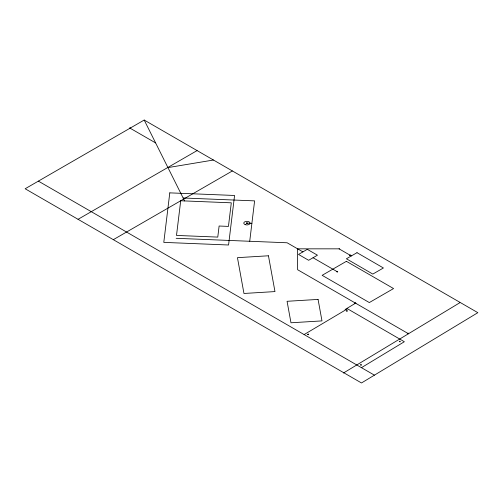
<?xml version="1.0" encoding="UTF-8"?>
<svg xmlns="http://www.w3.org/2000/svg" width="503" height="503" viewBox="0 0 503 503"><rect width="100%" height="100%" fill="white"/><g stroke="black" fill="none" stroke-linecap="round" stroke-linejoin="round"><path stroke-width="0.75" d="M249.721 241.27L254.612 200.873L183.117 197.987M345.077 309.515L355.571 303.177M343.455 373.012L459.824 302.724M361.443 367.668L404.343 341.726L347.516 308.792L304.114 334.564M144.191 120.035L25.15 188.763L361.487 382.965L477.85 312.677L144.191 120.035L184.588 200.93M78.053 219.308L197.094 150.586M113.326 239.673L232.367 170.945M408.499 333.759C409.574 332.433 406.11 333.759 408.499 333.759L297.619 269.721L297.619 248.834L339.707 248.834M167.939 167.6L213.448 160.023M246.916 223.125L251.89 223.326M176.157 238.303L287.125 242.779L302.907 251.89M130.107 128.196L155.622 142.927M339.06 248.834L351.352 255.933M313.048 257.743L337.299 271.746M38.379 181.13L374.414 375.156M129.485 128.183C130.893 129.466 130.805 126.907 129.485 128.183M246.294 223.112C247.602 224.413 247.746 221.854 246.294 223.112M307.597 334.376C309.037 335.608 308.905 333.156 307.603 334.319M336.67 271.733C338.167 272.947 337.953 270.513 336.683 271.683M346.378 310.948C347.586 312.237 347.969 309.754 346.385 310.898M349.686 255.304C351.019 256.561 351.157 254.103 349.692 255.254M354.873 303.19C356.357 304.453 356.13 301.913 354.873 303.19M360.513 364.926C361.946 366.184 361.808 363.707 360.519 364.876M399.294 341.499C400.759 342.763 400.589 340.235 399.294 341.499M169.788 192.863L163.789 242.383L228.569 244.999L234.568 195.478L169.788 192.863M180.703 200.772L176.503 235.429L217.774 237.095L219.113 226.023L228.444 226.4L231.298 202.816L180.703 200.772M307.314 249.343L298.499 254.436L308.641 260.29L317.456 255.197L307.314 249.343M346.397 261.321L322.146 275.323L369.321 302.561L393.572 288.559L346.397 261.321M357.004 252.682L346.404 258.775L372.811 274.078L383.412 267.98L357.004 252.682M268.451 255.782L237.447 257.668L243.961 293.469L274.971 291.583L268.451 255.782M318.072 299.417L287.068 301.297L290.979 322.781L321.983 320.895L318.072 299.417M245.257 224.652A3.119 1.798 0 0 0 250.029 223.194A3.119 1.798 0 0 0 245.458 221.534A3.119 1.798 0 0 0 245.257 224.652"/></g></svg>
